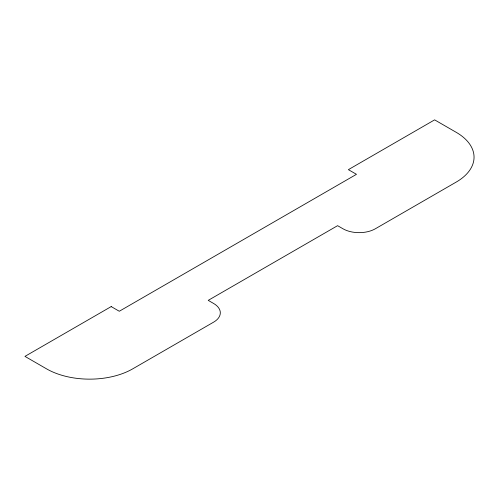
<?xml version="1.0" encoding="UTF-8"?>
<svg xmlns="http://www.w3.org/2000/svg" width="499" height="499" viewBox="0 0 499 499"><rect width="100%" height="100%" fill="white"/><g stroke="black" fill="none" stroke-linecap="round" stroke-linejoin="round"><path stroke-width="0.75" d="M111.196 306.586L24.95 356.38L46.513 368.83A60.984 35.211 0 0 0 132.759 368.83L213.616 322.148A22.873 13.205 0 0 0 213.616 303.473L208.226 300.361L337.598 225.673L342.988 228.785A22.873 13.205 0 0 0 375.329 228.785L456.186 182.098A60.984 35.211 0 0 0 456.186 132.304L434.623 119.86L348.377 169.654L356.467 174.319L119.286 311.257L111.196 306.586"/></g></svg>
